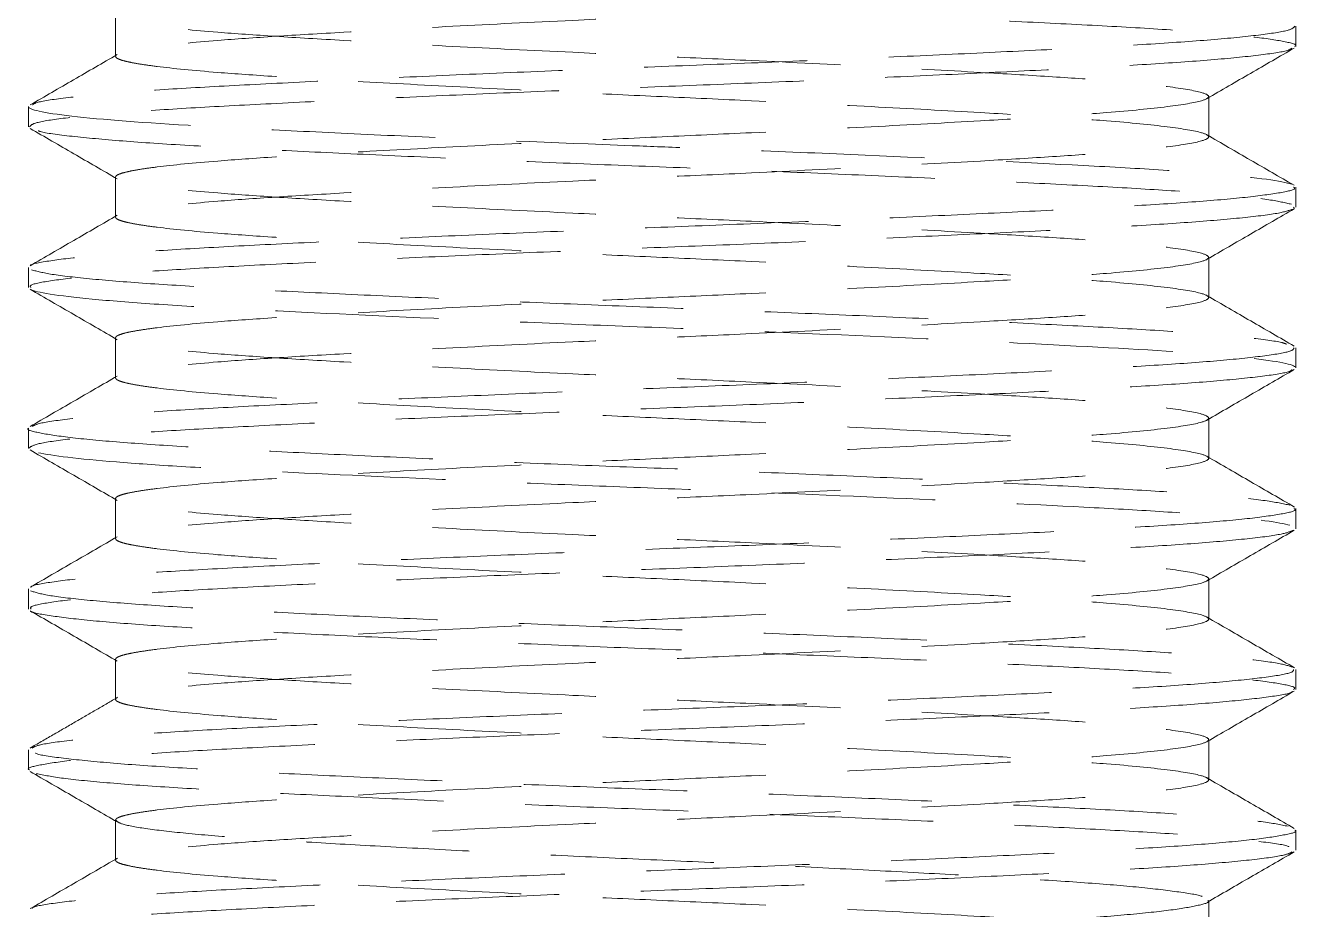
# Model space of a CAD drawing. Header units: millimetres. Extents: x 18 to 361, y 95 to 272.
# Drawn here: x 75.56 to 85.45, y 162.02 to 168.89 of the extents above; entities that cross this region are included whole.
import ezdxf

# ---------------------------------------------------------------- set-up
doc = ezdxf.new("R2010")
doc.units = ezdxf.units.MM
doc.linetypes.add('HIDDEN', pattern=[1.905, 1.27, -0.635])

msp = doc.modelspace()

# ---------------------------------------------------------------- linework, layer by layer
at = {"color": 7, "linetype": 'HIDDEN', "lineweight": 18}
for p, q in [((76.2614, 168.964), (76.2614, 168.6515)), ((85.438, 168.7296), (85.438, 168.8859)), ((84.7614, 168.0265), (84.7614, 168.339)), ((75.5848, 168.2609), (75.5848, 168.1047)), ((76.2614, 167.714), (76.2614, 167.4015)), ((85.438, 167.4798), (85.438, 167.636)), ((85.4213, 167.4798), (85.4296, 167.4685)), ((84.7614, 166.7765), (84.7614, 167.089)), ((75.5848, 167.011), (75.5848, 166.8548)), ((76.2614, 166.464), (76.2614, 166.1515)), ((85.438, 166.2298), (85.438, 166.386)), ((84.7614, 165.5265), (84.7614, 165.839)), ((75.5848, 165.7609), (75.5848, 165.6046)), ((76.2614, 165.214), (76.2614, 164.9015)), ((85.438, 164.9795), (85.438, 165.1358)), ((75.5848, 164.5108), (75.5848, 164.3545)), ((84.7614, 164.2765), (84.7614, 164.589)), ((76.2614, 163.964), (76.2614, 163.6515)), ((85.438, 163.7295), (85.438, 163.8858)), ((84.7614, 163.0265), (84.7614, 163.339)), ((75.5848, 163.2609), (75.5848, 163.1046)), ((76.2614, 162.714), (76.2614, 162.4015)), ((85.438, 162.4797), (85.438, 162.6359)), ((84.7614, 161.7765), (84.7614, 162.0891))]:
    msp.add_line(p, q, dxfattribs=at)
for points, knots in [([(76.2614, 169.9015), (76.2623, 169.8985), (76.2644, 169.892), (76.2824, 169.8814), (76.317, 169.8691), (76.375, 169.8553), (76.4619, 169.8399), (76.6509, 169.8136), (76.9812, 169.7811), (77.4927, 169.7453), (78.0958, 169.7094), (78.8707, 169.6671), (79.7233, 169.6249), (80.5114, 169.589), (81.2996, 169.5532), (82.1521, 169.5109), (82.9271, 169.4686), (83.5301, 169.4328), (84.0417, 169.3969), (84.4724, 169.3546), (84.7158, 169.3124), (84.7805, 169.2765), (84.7158, 169.2407), (84.4724, 169.1984), (84.0417, 169.1561), (83.5301, 169.1203), (82.9271, 169.0844), (82.1521, 169.0421), (81.2996, 168.9999), (80.5114, 168.964), (79.7233, 168.9282), (78.8707, 168.8859), (78.0958, 168.8436), (77.4927, 168.8078), (76.9812, 168.7719), (76.6239, 168.7368), (76.4128, 168.7058), (76.3159, 168.6845), (76.2687, 168.6667), (76.2637, 168.6562), (76.2614, 168.6515)], [0, 0, 0, 0, 0.007563, 0.016274, 0.026132, 0.037136, 0.049287, 0.062585, 0.098968, 0.125074, 0.15118, 0.187563, 0.223946, 0.250052, 0.276158, 0.312541, 0.348923, 0.37503, 0.401136, 0.437519, 0.473901, 0.500008, 0.526114, 0.562497, 0.598879, 0.624986, 0.651092, 0.687474, 0.723857, 0.749963, 0.77607, 0.812452, 0.848835, 0.874941, 0.901048, 0.93743, 0.95694, 0.973873, 0.988226, 1, 1, 1, 1]), ([(75.6112, 169.3415), (75.6122, 169.3384), (75.6171, 169.324), (75.7791, 169.2966), (76.099, 169.2603), (76.5672, 169.2243), (77.151, 169.1911), (77.8399, 169.1565), (78.6185, 169.1202), (79.457, 169.0839), (80.321, 169.0492), (81.1892, 169.016), (82.0418, 168.9801), (82.8515, 168.9437), (83.5816, 168.908), (84.2137, 168.8749), (84.7326, 168.8399), (85.1275, 168.8036), (85.3602, 168.7674), (85.4574, 168.7433), (85.4332, 168.7308), (85.4308, 168.7296)], [0, 0, 0, 0, 0.01579, 0.073485, 0.131689, 0.18948, 0.246071, 0.303252, 0.361343, 0.419431, 0.476604, 0.5332, 0.590996, 0.6492, 0.706889, 0.763405, 0.820731, 0.878867, 0.936898, 0.993916, 1, 1, 1, 1]), ([(76.2614, 167.714), (76.2623, 167.717), (76.2644, 167.7235), (76.2824, 167.7342), (76.317, 167.7464), (76.375, 167.7602), (76.4619, 167.7756), (76.6509, 167.802), (76.9812, 167.8344), (77.4927, 167.8703), (78.0958, 167.9061), (78.8707, 167.9484), (79.7233, 167.9907), (80.5114, 168.0265), (81.2996, 168.0624), (82.1521, 168.1046), (82.9271, 168.1469), (83.5301, 168.1828), (84.0417, 168.2186), (84.4724, 168.2609), (84.7158, 168.3032), (84.7805, 168.339), (84.7158, 168.3749), (84.4724, 168.4171), (84.0417, 168.4594), (83.5301, 168.4953), (82.9271, 168.5311), (82.1521, 168.5734), (81.2996, 168.6157), (80.5114, 168.6515), (79.7233, 168.6874), (78.8707, 168.7296), (78.0958, 168.7719), (77.4927, 168.8078), (76.9812, 168.8436), (76.6239, 168.8787), (76.4128, 168.9097), (76.3159, 168.9311), (76.2687, 168.9489), (76.2637, 168.9593), (76.2614, 168.964)], [0, 0, 0, 0, 0.007563, 0.016274, 0.026132, 0.037136, 0.049287, 0.062585, 0.098968, 0.125074, 0.15118, 0.187563, 0.223946, 0.250052, 0.276158, 0.312541, 0.348923, 0.37503, 0.401136, 0.437519, 0.473901, 0.500008, 0.526114, 0.562497, 0.598879, 0.624986, 0.651092, 0.687474, 0.723857, 0.749963, 0.77607, 0.812452, 0.848835, 0.874941, 0.901048, 0.93743, 0.95694, 0.973873, 0.988226, 1, 1, 1, 1]), ([(85.4308, 168.8858), (85.4222, 168.8759), (85.4036, 168.8546), (85.1882, 168.8198), (84.8299, 168.7834), (84.3356, 168.7479), (83.7269, 168.715), (83.0167, 168.6797), (82.2215, 168.6433), (81.375, 168.6071), (80.5084, 168.5733), (79.6419, 168.5394), (78.7956, 168.5032), (78.0009, 168.4669), (77.2913, 168.4316), (76.6836, 168.3987), (76.1892, 168.3631), (75.8353, 168.3268), (75.6394, 168.2966), (75.6209, 168.2797), (75.6149, 168.2741)], [0, 0, 0, 0, 0.0506, 0.108493, 0.166691, 0.224273, 0.280758, 0.338224, 0.396401, 0.454369, 0.511228, 0.568097, 0.62607, 0.684245, 0.741703, 0.798189, 0.855778, 0.913978, 0.971866, 1, 1, 1, 1]), ([(85.4079, 168.7164), (85.4017, 168.7108), (85.3827, 168.6938), (85.1856, 168.6635), (84.8306, 168.6272), (84.3354, 168.5916), (83.727, 168.5587), (83.0167, 168.5234), (82.2215, 168.4871), (81.375, 168.4509), (80.5084, 168.417), (79.6419, 168.3832), (78.7956, 168.347), (78.0009, 168.3106), (77.2913, 168.2754), (76.6834, 168.2424), (76.1899, 168.2069), (75.8327, 168.1705), (75.6186, 168.1358), (75.6007, 168.1146), (75.5924, 168.1048)], [0, 0, 0, 0, 0.028505, 0.0864, 0.1446, 0.202184, 0.258671, 0.316139, 0.374318, 0.432287, 0.489148, 0.546019, 0.603993, 0.66217, 0.71963, 0.776118, 0.833709, 0.891911, 0.9498, 1, 1, 1, 1]), ([(76.2738, 168.6661), (76.1609, 168.6007), (75.935, 168.47), (75.7091, 168.3392), (75.5961, 168.2739)], [0, 0, 0, 0, 0.499955, 1, 1, 1, 1]), ([(84.7483, 168.324), (84.8612, 168.3893), (85.0873, 168.5203), (85.3134, 168.6511), (85.4267, 168.7167)], [0, 0, 0, 0, 0.4991232, 1, 1, 1, 1]), ([(76.2614, 168.6515), (76.2623, 168.6485), (76.2644, 168.642), (76.2824, 168.6314), (76.317, 168.6191), (76.375, 168.6053), (76.4619, 168.5899), (76.6509, 168.5636), (76.9812, 168.5311), (77.4927, 168.4953), (78.0958, 168.4594), (78.8707, 168.4171), (79.7233, 168.3749), (80.5114, 168.339), (81.2996, 168.3032), (82.1521, 168.2609), (82.9271, 168.2186), (83.5301, 168.1828), (84.0417, 168.1469), (84.4724, 168.1046), (84.7158, 168.0624), (84.7805, 168.0265), (84.7158, 167.9907), (84.4724, 167.9484), (84.0417, 167.9061), (83.5301, 167.8703), (82.9271, 167.8344), (82.1521, 167.7921), (81.2996, 167.7499), (80.5114, 167.714), (79.7233, 167.6782), (78.8707, 167.6359), (78.0958, 167.5936), (77.4927, 167.5578), (76.9812, 167.5219), (76.6239, 167.4868), (76.4128, 167.4558), (76.3159, 167.4345), (76.2687, 167.4167), (76.2637, 167.4062), (76.2614, 167.4015)], [0, 0, 0, 0, 0.0075635, 0.0162741, 0.0261316, 0.0371361, 0.0492873, 0.0625851, 0.0989677, 0.125074, 0.1511804, 0.187563, 0.2239455, 0.2500519, 0.2761583, 0.3125408, 0.3489234, 0.3750298, 0.4011361, 0.4375187, 0.4739013, 0.5000077, 0.526114, 0.5624966, 0.5988792, 0.6249855, 0.6510919, 0.6874745, 0.7238571, 0.7499634, 0.7760698, 0.8124524, 0.8488349, 0.8749413, 0.9010476, 0.9374302, 0.9569402, 0.9738725, 0.9882261, 1, 1, 1, 1]), ([(75.5858, 168.2571), (75.5977, 168.2339), (75.7249, 168.208), (76.2067, 168.1562), (76.5601, 168.1304), (77.1904, 168.0956), (77.4221, 168.0837), (77.9267, 168.0588), (78.1985, 168.0459), (79.0522, 168.0071), (79.6724, 167.9811), (80.4295, 167.9515), (80.5792, 167.9458), (80.8819, 167.934), (81.0342, 167.928), (81.4908, 167.9095), (81.795, 167.8967), (82.6816, 167.858), (83.2361, 167.8318), (83.9332, 167.7957), (84.1428, 167.7844), (84.5285, 167.7601), (84.7017, 167.7475), (85.1447, 167.7089), (85.3348, 167.6825), (85.4053, 167.6581)], [0, 0, 0, 0, 0.125, 0.125, 0.25, 0.25, 0.3125, 0.3125, 0.375, 0.375, 0.5, 0.5, 0.53125, 0.53125, 0.5625, 0.5625, 0.625, 0.625, 0.75, 0.75, 0.8125, 0.8125, 0.875, 0.875, 1, 1, 1, 1]), ([(75.5961, 168.0917), (75.7094, 168.0261), (75.9356, 167.8953), (76.1617, 167.7643), (76.2745, 167.699)], [0, 0, 0, 0, 0.500877, 1, 1, 1, 1]), ([(75.6603, 168.0733), (75.6656, 168.0711), (75.6986, 168.0572), (75.9086, 168.0304), (76.2905, 167.9941), (76.8139, 167.9591), (77.4457, 167.9261), (78.1767, 167.8903), (78.9868, 167.854), (79.8396, 167.818), (80.7079, 167.7848), (81.5717, 167.7502), (82.4099, 167.7139), (83.1881, 167.6776), (83.876, 167.643), (84.4603, 167.6097), (84.9228, 167.5738), (85.2598, 167.5373), (85.3569, 167.5136), (85.4053, 167.5019)], [0, 0, 0, 0, 0.01189, 0.074146, 0.136509, 0.197996, 0.258627, 0.320519, 0.382958, 0.444952, 0.505659, 0.567001, 0.629318, 0.691631, 0.752962, 0.813676, 0.875678, 0.938116, 1, 1, 1, 1]), ([(85.4249, 167.6499), (85.3118, 167.7153), (85.0857, 167.8461), (84.8597, 167.977), (84.7467, 168.0425)], [0, 0, 0, 0, 0.500064, 1, 1, 1, 1]), ([(76.2614, 166.464), (76.2623, 166.467), (76.2644, 166.4735), (76.2824, 166.4842), (76.317, 166.4964), (76.375, 166.5102), (76.4619, 166.5256), (76.6509, 166.552), (76.9812, 166.5844), (77.4927, 166.6203), (78.0958, 166.6561), (78.8707, 166.6984), (79.7233, 166.7407), (80.5114, 166.7765), (81.2996, 166.8124), (82.1521, 166.8546), (82.9271, 166.8969), (83.5301, 166.9328), (84.0417, 166.9686), (84.4724, 167.0109), (84.7158, 167.0532), (84.7805, 167.089), (84.7158, 167.1249), (84.4724, 167.1671), (84.0417, 167.2094), (83.5301, 167.2453), (82.9271, 167.2811), (82.1521, 167.3234), (81.2996, 167.3657), (80.5114, 167.4015), (79.7233, 167.4374), (78.8707, 167.4796), (78.0958, 167.5219), (77.4927, 167.5578), (76.9812, 167.5936), (76.6239, 167.6287), (76.4128, 167.6597), (76.3159, 167.6811), (76.2687, 167.6989), (76.2637, 167.7093), (76.2614, 167.714)], [0, 0, 0, 0, 0.007563, 0.016274, 0.026132, 0.037136, 0.049287, 0.062585, 0.098968, 0.125074, 0.15118, 0.187563, 0.223946, 0.250052, 0.276158, 0.312541, 0.348923, 0.37503, 0.401136, 0.437519, 0.473901, 0.500008, 0.526114, 0.562497, 0.598879, 0.624986, 0.651092, 0.687474, 0.723857, 0.749963, 0.77607, 0.812452, 0.848835, 0.874941, 0.901048, 0.93743, 0.95694, 0.973873, 0.988226, 1, 1, 1, 1]), ([(85.4213, 167.6361), (85.426, 167.6323), (85.4443, 167.6173), (85.3207, 167.5899), (85.0492, 167.5536), (84.6242, 167.5173), (84.078, 167.4831), (83.4222, 167.4496), (82.6715, 167.4135), (81.8485, 167.3771), (80.9905, 167.3416), (80.1215, 167.3087), (79.2613, 167.2734), (78.4331, 167.237), (77.6734, 167.2009), (77.0072, 167.167), (76.4495, 167.1331), (76.0096, 167.0969), (75.7281, 167.0606), (75.5951, 167.0363), (75.5994, 167.0244), (75.5996, 167.0239)], [0, 0, 0, 0, 0.019175, 0.076494, 0.134623, 0.192644, 0.249653, 0.306357, 0.364236, 0.42242, 0.479987, 0.536458, 0.593911, 0.652074, 0.710027, 0.76687, 0.823726, 0.881685, 0.939846, 0.997288, 1, 1, 1, 1]), ([(85.4228, 167.4666), (85.3926, 167.4557), (85.33, 167.4331), (85.0453, 167.3973), (84.6253, 167.3611), (84.0778, 167.3268), (83.4223, 167.2933), (82.6715, 167.2572), (81.8485, 167.2209), (80.9905, 167.1854), (80.1215, 167.1524), (79.2614, 167.1171), (78.4331, 167.0808), (77.6734, 167.0446), (77.0073, 167.0108), (76.4492, 166.9769), (76.0111, 166.9407), (75.7229, 166.9043), (75.5852, 166.8756), (75.599, 166.8596), (75.6031, 166.8548)], [0, 0, 0, 0, 0.054269, 0.112422, 0.170468, 0.2275, 0.284228, 0.342131, 0.400339, 0.45793, 0.514424, 0.571901, 0.630088, 0.688065, 0.744932, 0.801812, 0.859795, 0.917979, 0.975446, 1, 1, 1, 1]), ([(76.2746, 167.4166), (76.1616, 167.3512), (75.9355, 167.2202), (75.7093, 167.0893), (75.5962, 167.0239)], [0, 0, 0, 0, 0.499926, 1, 1, 1, 1]), ([(76.2614, 167.4015), (76.2623, 167.3985), (76.2644, 167.392), (76.2824, 167.3814), (76.317, 167.3691), (76.375, 167.3553), (76.4619, 167.3399), (76.6509, 167.3136), (76.9812, 167.2811), (77.4927, 167.2453), (78.0958, 167.2094), (78.8707, 167.1671), (79.7233, 167.1249), (80.5114, 167.089), (81.2996, 167.0532), (82.1521, 167.0109), (82.9271, 166.9686), (83.5301, 166.9328), (84.0417, 166.8969), (84.4724, 166.8546), (84.7158, 166.8124), (84.7805, 166.7765), (84.7158, 166.7407), (84.4724, 166.6984), (84.0417, 166.6561), (83.5301, 166.6203), (82.9271, 166.5844), (82.1521, 166.5421), (81.2996, 166.4999), (80.5114, 166.464), (79.7233, 166.4282), (78.8707, 166.3859), (78.0958, 166.3436), (77.4927, 166.3078), (76.9812, 166.2719), (76.6239, 166.2368), (76.4128, 166.2058), (76.3159, 166.1845), (76.2687, 166.1667), (76.2637, 166.1562), (76.2614, 166.1515)], [0, 0, 0, 0, 0.007563, 0.016274, 0.026132, 0.037136, 0.049287, 0.062585, 0.098968, 0.125074, 0.15118, 0.187563, 0.223946, 0.250052, 0.276158, 0.312541, 0.348923, 0.37503, 0.401136, 0.437519, 0.473901, 0.500008, 0.526114, 0.562497, 0.598879, 0.624986, 0.651092, 0.687474, 0.723857, 0.749963, 0.77607, 0.812452, 0.848835, 0.874941, 0.901048, 0.93743, 0.95694, 0.973873, 0.988226, 1, 1, 1, 1]), ([(84.7483, 167.074), (84.8611, 167.1393), (85.0872, 167.2702), (85.3134, 167.4011), (85.4267, 167.4667)], [0, 0, 0, 0, 0.49892, 1, 1, 1, 1]), ([(75.6081, 166.9922), (75.6512, 166.9805), (75.7378, 166.957), (76.0597, 166.9205), (76.5091, 166.8844), (77.0819, 166.8509), (77.7597, 166.8166), (78.5296, 166.7804), (79.3635, 166.7441), (80.2257, 166.7091), (81.0945, 166.6761), (81.9498, 166.6403), (82.766, 166.6039), (83.5063, 166.568), (84.1491, 166.5348), (84.6839, 166.5001), (85.0826, 166.4639), (85.3137, 166.4349), (85.3556, 166.4189), (85.3669, 166.4146)], [0, 0, 0, 0, 0.061099, 0.122845, 0.184259, 0.244422, 0.304932, 0.36651, 0.428192, 0.489007, 0.548977, 0.610196, 0.671953, 0.733271, 0.793314, 0.853989, 0.915627, 0.97726, 1, 1, 1, 1]), ([(75.5961, 166.8417), (75.7095, 166.7761), (75.9356, 166.6452), (76.1617, 166.5143), (76.2745, 166.449)], [0, 0, 0, 0, 0.50108, 1, 1, 1, 1]), ([(75.6081, 166.836), (75.6675, 166.8117), (75.8459, 166.7854), (76.2741, 166.7468), (76.4428, 166.734), (76.8208, 166.7096), (77.0272, 166.6982), (77.7115, 166.6625), (78.2592, 166.6363), (79.1407, 166.5975), (79.4439, 166.5847), (80.0525, 166.5599), (80.3551, 166.5482), (81.2612, 166.5131), (81.883, 166.4872), (83.0309, 166.4354), (83.5542, 166.4097), (84.4081, 166.3636), (84.7699, 166.338), (85.2728, 166.2863), (85.4118, 166.2603), (85.4345, 166.2368)], [0, 0, 0, 0, 0.125, 0.125, 0.1875, 0.1875, 0.25, 0.25, 0.375, 0.375, 0.4375, 0.4375, 0.5, 0.5, 0.625, 0.625, 0.75, 0.75, 0.875, 0.875, 1, 1, 1, 1]), ([(85.4272, 166.3986), (85.3141, 166.464), (85.088, 166.5948), (84.862, 166.7257), (84.749, 166.7912)], [0, 0, 0, 0, 0.5000644, 1, 1, 1, 1]), ([(76.2614, 165.214), (76.2623, 165.217), (76.2644, 165.2235), (76.2824, 165.2342), (76.317, 165.2464), (76.375, 165.2602), (76.4619, 165.2756), (76.6509, 165.302), (76.9812, 165.3344), (77.4927, 165.3703), (78.0958, 165.4061), (78.8707, 165.4484), (79.7233, 165.4907), (80.5114, 165.5265), (81.2996, 165.5624), (82.1521, 165.6046), (82.9271, 165.6469), (83.5301, 165.6828), (84.0417, 165.7186), (84.4724, 165.7609), (84.7158, 165.8032), (84.7805, 165.839), (84.7158, 165.8749), (84.4724, 165.9171), (84.0417, 165.9594), (83.5301, 165.9953), (82.9271, 166.0311), (82.1521, 166.0734), (81.2996, 166.1157), (80.5114, 166.1515), (79.7233, 166.1874), (78.8707, 166.2296), (78.0958, 166.2719), (77.4927, 166.3078), (76.9812, 166.3436), (76.6239, 166.3787), (76.4128, 166.4097), (76.3159, 166.4311), (76.2687, 166.4489), (76.2637, 166.4593), (76.2614, 166.464)], [0, 0, 0, 0, 0.007563, 0.016274, 0.026132, 0.037136, 0.049287, 0.062585, 0.098968, 0.125074, 0.15118, 0.187563, 0.223946, 0.250052, 0.276158, 0.312541, 0.348923, 0.37503, 0.401136, 0.437519, 0.473901, 0.500008, 0.526114, 0.562497, 0.598879, 0.624986, 0.651092, 0.687474, 0.723857, 0.749963, 0.77607, 0.812452, 0.848835, 0.874941, 0.901048, 0.93743, 0.95694, 0.973873, 0.988226, 1, 1, 1, 1]), ([(85.4255, 166.3859), (85.4217, 166.3772), (85.413, 166.3572), (85.2183, 166.3238), (84.8765, 166.2874), (84.3955, 166.2516), (83.7989, 166.2186), (83.0991, 166.1836), (82.3118, 166.1473), (81.469, 166.1111), (80.6036, 166.0768), (79.7361, 166.0433), (78.8866, 166.0072), (78.0843, 165.9708), (77.3644, 165.9353), (76.7449, 165.9024), (76.2374, 165.8671), (75.8668, 165.8308), (75.6513, 165.7992), (75.6241, 165.7809), (75.614, 165.7741)], [0, 0, 0, 0, 0.044557, 0.10234, 0.16053, 0.218202, 0.274703, 0.332017, 0.390139, 0.448154, 0.505155, 0.561853, 0.619727, 0.677904, 0.735463, 0.791928, 0.849375, 0.907532, 0.965477, 1, 1, 1, 1]), ([(85.4088, 166.2164), (85.4057, 166.2121), (85.3943, 166.1964), (85.2153, 166.1675), (84.8773, 166.1311), (84.3953, 166.0954), (83.7989, 166.0624), (83.0991, 166.0274), (82.3118, 165.991), (81.469, 165.9548), (80.6036, 165.9206), (79.7361, 165.887), (78.8866, 165.851), (78.0843, 165.8146), (77.3645, 165.7791), (76.7447, 165.7461), (76.238, 165.7109), (75.8646, 165.6745), (75.6282, 165.6384), (75.5994, 165.6158), (75.5852, 165.6046)], [0, 0, 0, 0, 0.022222, 0.080024, 0.138231, 0.195922, 0.25244, 0.309772, 0.367912, 0.425945, 0.482964, 0.53968, 0.597572, 0.655767, 0.713345, 0.769827, 0.827292, 0.885467, 0.943431, 1, 1, 1, 1]), ([(84.7483, 165.824), (84.8611, 165.8893), (85.0872, 166.0202), (85.3133, 166.1511), (85.4267, 166.2167)], [0, 0, 0, 0, 0.498716, 1, 1, 1, 1]), ([(76.2744, 166.1665), (76.1614, 166.101), (75.9353, 165.9701), (75.7091, 165.8392), (75.596, 165.7738)], [0, 0, 0, 0, 0.4999282, 1, 1, 1, 1]), ([(76.2614, 166.1515), (76.2623, 166.1485), (76.2644, 166.142), (76.2824, 166.1314), (76.317, 166.1191), (76.375, 166.1053), (76.4619, 166.0899), (76.6509, 166.0636), (76.9812, 166.0311), (77.4927, 165.9953), (78.0958, 165.9594), (78.8707, 165.9171), (79.7233, 165.8749), (80.5114, 165.839), (81.2996, 165.8032), (82.1521, 165.7609), (82.9271, 165.7186), (83.5301, 165.6828), (84.0417, 165.6469), (84.4724, 165.6046), (84.7158, 165.5624), (84.7805, 165.5265), (84.7158, 165.4907), (84.4724, 165.4484), (84.0417, 165.4061), (83.5301, 165.3703), (82.9271, 165.3344), (82.1521, 165.2921), (81.2996, 165.2499), (80.5114, 165.214), (79.7233, 165.1782), (78.8707, 165.1359), (78.0958, 165.0936), (77.4927, 165.0578), (76.9812, 165.0219), (76.6239, 164.9868), (76.4128, 164.9558), (76.3159, 164.9345), (76.2687, 164.9167), (76.2637, 164.9062), (76.2614, 164.9015)], [0, 0, 0, 0, 0.007563, 0.016274, 0.026132, 0.037136, 0.049287, 0.062585, 0.098968, 0.125074, 0.15118, 0.187563, 0.223946, 0.250052, 0.276158, 0.312541, 0.348923, 0.37503, 0.401136, 0.437519, 0.473901, 0.500008, 0.526114, 0.562497, 0.598879, 0.624986, 0.651092, 0.687474, 0.723857, 0.749963, 0.77607, 0.812452, 0.848835, 0.874941, 0.901048, 0.93743, 0.95694, 0.973873, 0.988226, 1, 1, 1, 1]), ([(75.5852, 165.7609), (75.5851, 165.7608), (75.5601, 165.7495), (75.6481, 165.7269), (75.8626, 165.6907), (76.244, 165.6543), (76.7503, 165.6191), (77.3716, 165.5861), (78.0922, 165.5506), (78.8952, 165.5142), (79.745, 165.4781), (80.6126, 165.4447), (81.4779, 165.4104), (82.3203, 165.3741), (83.1069, 165.3378), (83.8054, 165.3028), (84.4018, 165.2698), (84.8782, 165.2341), (85.2311, 165.1975), (85.3395, 165.1738), (85.3935, 165.1619)], [0, 0, 0, 0, 0.000257, 0.058386, 0.117641, 0.177101, 0.235828, 0.293563, 0.352427, 0.411913, 0.471079, 0.52904, 0.587337, 0.646662, 0.706087, 0.764675, 0.822451, 0.88143, 0.940927, 1, 1, 1, 1]), ([(75.5961, 165.5917), (75.7095, 165.5261), (75.9357, 165.3952), (76.1618, 165.2643), (76.2745, 165.199)], [0, 0, 0, 0, 0.501284, 1, 1, 1, 1]), ([(75.6607, 165.5705), (75.7622, 165.547), (75.9702, 165.5221), (76.4159, 165.486), (76.5861, 165.4743), (76.9595, 165.4517), (77.161, 165.4411), (77.8277, 165.4069), (78.3499, 165.3822), (79.1829, 165.3458), (79.4684, 165.3337), (80.0412, 165.3104), (80.3266, 165.2993), (81.1781, 165.2664), (81.7629, 165.2422), (82.8576, 165.1935), (83.3654, 165.1691), (84.005, 165.1355), (84.199, 165.1249), (84.5565, 165.1019), (84.7175, 165.0899), (85.1324, 165.0536), (85.3159, 165.0288), (85.3935, 165.0057)], [0, 0, 0, 0, 0.125, 0.125, 0.1875, 0.1875, 0.25, 0.25, 0.375, 0.375, 0.4375, 0.4375, 0.5, 0.5, 0.625, 0.625, 0.75, 0.75, 0.8125, 0.8125, 0.875, 0.875, 1, 1, 1, 1]), ([(85.4284, 165.1478), (85.3153, 165.2133), (85.0892, 165.3441), (84.863, 165.4751), (84.75, 165.5406)], [0, 0, 0, 0, 0.500073, 1, 1, 1, 1]), ([(76.2614, 163.964), (76.2623, 163.967), (76.2644, 163.9735), (76.2824, 163.9842), (76.317, 163.9964), (76.375, 164.0102), (76.4619, 164.0256), (76.6509, 164.052), (76.9812, 164.0844), (77.4927, 164.1203), (78.0958, 164.1561), (78.8707, 164.1984), (79.7233, 164.2407), (80.5114, 164.2765), (81.2996, 164.3124), (82.1521, 164.3546), (82.9271, 164.3969), (83.5301, 164.4328), (84.0417, 164.4686), (84.4724, 164.5109), (84.7158, 164.5532), (84.7805, 164.589), (84.7158, 164.6249), (84.4724, 164.6671), (84.0417, 164.7094), (83.5301, 164.7453), (82.9271, 164.7811), (82.1521, 164.8234), (81.2996, 164.8657), (80.5114, 164.9015), (79.7233, 164.9374), (78.8707, 164.9796), (78.0958, 165.0219), (77.4927, 165.0578), (76.9812, 165.0936), (76.6239, 165.1287), (76.4128, 165.1597), (76.3159, 165.1811), (76.2687, 165.1989), (76.2637, 165.2093), (76.2614, 165.214)], [0, 0, 0, 0, 0.0075635, 0.0162741, 0.0261316, 0.0371361, 0.0492873, 0.0625851, 0.0989677, 0.125074, 0.1511804, 0.187563, 0.2239455, 0.2500519, 0.2761583, 0.3125408, 0.3489234, 0.3750298, 0.4011361, 0.4375187, 0.4739013, 0.5000077, 0.526114, 0.5624966, 0.5988792, 0.6249855, 0.6510919, 0.6874745, 0.7238571, 0.7499634, 0.7760698, 0.8124524, 0.8488349, 0.8749413, 0.9010476, 0.9374302, 0.9569402, 0.9738725, 0.9882261, 1, 1, 1, 1]), ([(85.4251, 165.1359), (85.429, 165.1334), (85.4507, 165.1196), (85.3406, 165.0939), (85.0875, 165.0576), (84.6768, 165.0213), (84.1435, 164.9867), (83.4989, 164.9534), (82.7579, 164.9175), (81.9411, 164.8811), (81.0855, 164.8454), (80.2167, 164.8123), (79.3546, 164.7774), (78.5212, 164.741), (77.7522, 164.7048), (77.0751, 164.6705), (76.5049, 164.637), (76.0514, 164.6009), (75.7513, 164.5646), (75.6056, 164.5388), (75.6061, 164.5258), (75.6061, 164.5241)], [0, 0, 0, 0, 0.012587, 0.069803, 0.127927, 0.186046, 0.243247, 0.299876, 0.357706, 0.415941, 0.473659, 0.530204, 0.587565, 0.645734, 0.703794, 0.76084, 0.817584, 0.875505, 0.933728, 0.991332, 1, 1, 1, 1]), ([(76.2748, 164.9167), (76.1618, 164.8513), (75.9357, 164.7204), (75.7096, 164.5895), (75.5965, 164.524)], [0, 0, 0, 0, 0.499929, 1, 1, 1, 1]), ([(85.4163, 164.9665), (85.3937, 164.9569), (85.3438, 164.9357), (85.0826, 164.9013), (84.6781, 164.865), (84.1432, 164.8304), (83.499, 164.7972), (82.7579, 164.7612), (81.9411, 164.7249), (81.0855, 164.6891), (80.2167, 164.6561), (79.3546, 164.6211), (78.5212, 164.5848), (77.7522, 164.5485), (77.0752, 164.5143), (76.5046, 164.4808), (76.0526, 164.4447), (75.7469, 164.4083), (75.5923, 164.378), (75.6003, 164.3606), (75.6032, 164.3545)], [0, 0, 0, 0, 0.0478528, 0.1059328, 0.1640076, 0.2211655, 0.2777519, 0.3355384, 0.3937301, 0.4514044, 0.5079073, 0.5652245, 0.6233497, 0.6813667, 0.7383692, 0.7950711, 0.8529479, 0.9111275, 0.9686885, 1, 1, 1, 1]), ([(84.7483, 164.574), (84.861, 164.6393), (85.0871, 164.7702), (85.3133, 164.9011), (85.4267, 164.9667)], [0, 0, 0, 0, 0.498512, 1, 1, 1, 1]), ([(76.2614, 164.9015), (76.2623, 164.8985), (76.2644, 164.892), (76.2824, 164.8814), (76.317, 164.8691), (76.375, 164.8553), (76.4619, 164.8399), (76.6509, 164.8136), (76.9812, 164.7811), (77.4927, 164.7453), (78.0958, 164.7094), (78.8707, 164.6671), (79.7233, 164.6249), (80.5114, 164.589), (81.2996, 164.5532), (82.1521, 164.5109), (82.9271, 164.4686), (83.5301, 164.4328), (84.0417, 164.3969), (84.4724, 164.3546), (84.7158, 164.3124), (84.7805, 164.2765), (84.7158, 164.2407), (84.4724, 164.1984), (84.0417, 164.1561), (83.5301, 164.1203), (82.9271, 164.0844), (82.1521, 164.0421), (81.2996, 163.9999), (80.5114, 163.964), (79.7233, 163.9282), (78.8707, 163.8859), (78.0958, 163.8436), (77.4927, 163.8078), (76.9812, 163.7719), (76.6239, 163.7368), (76.4128, 163.7058), (76.3159, 163.6845), (76.2687, 163.6667), (76.2637, 163.6562), (76.2614, 163.6515)], [0, 0, 0, 0, 0.007563, 0.016274, 0.026132, 0.037136, 0.049287, 0.062585, 0.098968, 0.125074, 0.15118, 0.187563, 0.223946, 0.250052, 0.276158, 0.312541, 0.348923, 0.37503, 0.401136, 0.437519, 0.473901, 0.500008, 0.526114, 0.562497, 0.598879, 0.624986, 0.651092, 0.687474, 0.723857, 0.749963, 0.77607, 0.812452, 0.848835, 0.874941, 0.901048, 0.93743, 0.95694, 0.973873, 0.988226, 1, 1, 1, 1]), ([(75.5999, 164.4959), (75.6373, 164.4843), (75.7126, 164.4609), (76.0183, 164.4244), (76.4535, 164.3883), (77.0139, 164.3545), (77.6808, 164.3206), (78.4414, 164.2844), (79.2702, 164.248), (80.1305, 164.2128), (80.9995, 164.1798), (81.8573, 164.1443), (82.6797, 164.1079), (83.4296, 164.0719), (84.084, 164.0384), (84.6303, 164.0041), (85.049, 163.9679), (85.3338, 163.9318), (85.3957, 163.909), (85.426, 163.8978)], [0, 0, 0, 0, 0.058855, 0.118435, 0.177799, 0.236025, 0.29427, 0.353642, 0.41322, 0.47206, 0.529909, 0.58889, 0.648493, 0.707775, 0.765848, 0.824261, 0.883703, 0.943244, 1, 1, 1, 1]), ([(75.5961, 164.3417), (75.7096, 164.2761), (75.9357, 164.1452), (76.1618, 164.0143), (76.2745, 163.949)], [0, 0, 0, 0, 0.501488, 1, 1, 1, 1]), ([(75.6003, 164.3417), (75.6001, 164.341), (75.5961, 164.3291), (75.7302, 164.3045), (76.0135, 164.2682), (76.4547, 164.2321), (77.0135, 164.1982), (77.6808, 164.1643), (78.4414, 164.1281), (79.2702, 164.0918), (80.1305, 164.0565), (80.9995, 164.0236), (81.8573, 163.988), (82.6797, 163.9517), (83.4295, 163.9156), (84.0843, 163.8821), (84.6293, 163.8478), (85.0529, 163.8116), (85.3227, 163.7753), (85.445, 163.748), (85.4262, 163.7331), (85.4216, 163.7295)], [0, 0, 0, 0, 0.003351, 0.060803, 0.118963, 0.176913, 0.233751, 0.290608, 0.348565, 0.406722, 0.46416, 0.520631, 0.578206, 0.636389, 0.694258, 0.750947, 0.807968, 0.865993, 0.924115, 0.981419, 1, 1, 1, 1]), ([(85.4284, 163.8978), (85.3153, 163.9633), (85.0891, 164.0942), (84.8629, 164.2252), (84.7499, 164.2906)], [0, 0, 0, 0, 0.500079, 1, 1, 1, 1]), ([(76.2614, 162.714), (76.2623, 162.717), (76.2644, 162.7235), (76.2824, 162.7342), (76.317, 162.7464), (76.375, 162.7602), (76.4619, 162.7756), (76.6509, 162.802), (76.9812, 162.8344), (77.4927, 162.8703), (78.0958, 162.9061), (78.8707, 162.9484), (79.7233, 162.9907), (80.5114, 163.0265), (81.2996, 163.0624), (82.1521, 163.1046), (82.9271, 163.1469), (83.5301, 163.1828), (84.0417, 163.2186), (84.4724, 163.2609), (84.7158, 163.3032), (84.7805, 163.339), (84.7158, 163.3749), (84.4724, 163.4171), (84.0417, 163.4594), (83.5301, 163.4953), (82.9271, 163.5311), (82.1521, 163.5734), (81.2996, 163.6157), (80.5114, 163.6515), (79.7233, 163.6874), (78.8707, 163.7296), (78.0958, 163.7719), (77.4927, 163.8078), (76.9812, 163.8436), (76.6239, 163.8787), (76.4128, 163.9097), (76.3159, 163.9311), (76.2687, 163.9489), (76.2637, 163.9593), (76.2614, 163.964)], [0, 0, 0, 0, 0.007563, 0.016274, 0.026132, 0.037136, 0.049287, 0.062585, 0.098968, 0.125074, 0.15118, 0.187563, 0.223946, 0.250052, 0.276158, 0.312541, 0.348923, 0.37503, 0.401136, 0.437519, 0.473901, 0.500008, 0.526114, 0.562497, 0.598879, 0.624986, 0.651092, 0.687474, 0.723857, 0.749963, 0.77607, 0.812452, 0.848835, 0.874941, 0.901048, 0.93743, 0.95694, 0.973873, 0.988226, 1, 1, 1, 1]), ([(85.4216, 163.8857), (85.4215, 163.8783), (85.4212, 163.8596), (85.2465, 163.8278), (84.9215, 163.7914), (84.4541, 163.7555), (83.8696, 163.7222), (83.1804, 163.6876), (82.4015, 163.6513), (81.5628, 163.615), (80.6988, 163.5804), (79.8306, 163.5471), (78.9781, 163.5112), (78.1687, 163.4748), (77.4387, 163.4391), (76.8075, 163.4061), (76.287, 163.3711), (75.9003, 163.3348), (75.6639, 163.3018), (75.6267, 163.2821), (75.6113, 163.274)], [0, 0, 0, 0, 0.037915, 0.095618, 0.153828, 0.211621, 0.268214, 0.325406, 0.383504, 0.441596, 0.49877, 0.555374, 0.613179, 0.671388, 0.729079, 0.785598, 0.842934, 0.901077, 0.959111, 1, 1, 1, 1]), ([(85.4116, 163.7165), (85.4105, 163.7134), (85.4054, 163.6989), (85.2429, 163.6715), (84.9225, 163.6351), (84.4538, 163.5992), (83.8697, 163.566), (83.1804, 163.5313), (82.4015, 163.495), (81.5628, 163.4587), (80.6988, 163.4241), (79.8306, 163.3909), (78.9781, 163.355), (78.1687, 163.3186), (77.4389, 163.2828), (76.8071, 163.2498), (76.2887, 163.2148), (75.8942, 163.1785), (75.6621, 163.1422), (75.5653, 163.1182), (75.5895, 163.1057), (75.5918, 163.1046)], [0, 0, 0, 0, 0.015967, 0.073667, 0.131872, 0.189662, 0.246251, 0.303438, 0.361532, 0.41962, 0.47679, 0.53339, 0.59119, 0.649395, 0.707082, 0.763598, 0.820929, 0.879068, 0.937098, 0.994112, 1, 1, 1, 1]), ([(84.7483, 163.324), (84.861, 163.3892), (85.0871, 163.5202), (85.3132, 163.651), (85.4267, 163.7167)], [0, 0, 0, 0, 0.498307, 1, 1, 1, 1]), ([(76.2772, 163.6681), (76.2245, 163.6375), (76.1232, 163.5787), (75.9475, 163.4761), (75.7628, 163.3698), (75.6541, 163.3072), (75.5964, 163.274)], [0, 0, 0, 0, 0.255733, 0.491169, 0.729982, 1, 1, 1, 1]), ([(76.2614, 163.6515), (76.2623, 163.6485), (76.2644, 163.642), (76.2824, 163.6314), (76.317, 163.6191), (76.375, 163.6053), (76.4619, 163.5899), (76.6509, 163.5636), (76.9812, 163.5311), (77.4927, 163.4953), (78.0958, 163.4594), (78.8707, 163.4171), (79.7233, 163.3749), (80.5114, 163.339), (81.2996, 163.3032), (82.1521, 163.2609), (82.9271, 163.2186), (83.5301, 163.1828), (84.0417, 163.1469), (84.4724, 163.1046), (84.7158, 163.0624), (84.7805, 163.0265), (84.7158, 162.9907), (84.4724, 162.9484), (84.0417, 162.9061), (83.5301, 162.8703), (82.9271, 162.8344), (82.1521, 162.7921), (81.2996, 162.7499), (80.5114, 162.714), (79.7233, 162.6782), (78.8707, 162.6359), (78.0958, 162.5936), (77.4927, 162.5578), (76.9812, 162.5219), (76.6239, 162.4868), (76.4128, 162.4558), (76.3159, 162.4345), (76.2687, 162.4167), (76.2637, 162.4062), (76.2614, 162.4015)], [0, 0, 0, 0, 0.0075635, 0.0162741, 0.0261316, 0.0371361, 0.0492873, 0.0625851, 0.0989677, 0.125074, 0.1511804, 0.187563, 0.2239455, 0.2500519, 0.2761583, 0.3125408, 0.3489234, 0.3750298, 0.4011361, 0.4375187, 0.4739013, 0.5000077, 0.526114, 0.5624966, 0.5988792, 0.6249855, 0.6510919, 0.6874745, 0.7238571, 0.7499634, 0.7760698, 0.8124524, 0.8488349, 0.8749413, 0.9010476, 0.9374302, 0.9569402, 0.9738725, 0.9882261, 1, 1, 1, 1]), ([(75.6373, 163.2349), (75.6395, 163.2335), (75.6593, 163.2206), (75.8427, 163.1946), (76.1925, 163.1583), (76.6897, 163.1228), (77.2981, 163.0898), (78.0088, 163.0545), (78.8042, 163.0182), (79.6508, 162.982), (80.5174, 162.9482), (81.3839, 162.9143), (82.23, 162.8781), (83.0246, 162.8417), (83.7336, 162.8065), (84.342, 162.7735), (84.8319, 162.738), (85.2005, 162.7015), (85.3201, 162.6776), (85.3798, 162.6657)], [0, 0, 0, 0, 0.007866, 0.070215, 0.13289, 0.194897, 0.255727, 0.317618, 0.380271, 0.442696, 0.503923, 0.565172, 0.627607, 0.690256, 0.752129, 0.812962, 0.874985, 0.937662, 1, 1, 1, 1]), ([(75.5961, 163.0917), (75.7096, 163.026), (75.9358, 162.8952), (76.1619, 162.7642), (76.2745, 162.699)], [0, 0, 0, 0, 0.501693, 1, 1, 1, 1]), ([(75.6449, 163.0743), (75.7053, 163.0624), (75.8263, 163.0385), (76.1969, 163.002), (76.6885, 162.9665), (77.2984, 162.9336), (78.0087, 162.8983), (78.8042, 162.8619), (79.6508, 162.8258), (80.5174, 162.7919), (81.3839, 162.758), (82.23, 162.7219), (83.0245, 162.6855), (83.7339, 162.6502), (84.3408, 162.6173), (84.8364, 162.5817), (85.1836, 162.5455), (85.3644, 162.5199), (85.3835, 162.5074), (85.3852, 162.5063)], [0, 0, 0, 0, 0.0624828, 0.1252917, 0.1874319, 0.2483918, 0.3104151, 0.3732023, 0.4357605, 0.4971185, 0.5584992, 0.6210674, 0.6838507, 0.7458568, 0.8068192, 0.8689752, 0.9317864, 0.9942578, 1, 1, 1, 1]), ([(85.4267, 162.6489), (85.3137, 162.7142), (85.0878, 162.845), (84.862, 162.9757), (84.749, 163.0411)], [0, 0, 0, 0, 0.500045, 1, 1, 1, 1]), ([(85.4302, 162.636), (85.4328, 162.6347), (85.4568, 162.6221), (85.3586, 162.5978), (85.1241, 162.5616), (84.7278, 162.5252), (84.2077, 162.4903), (83.5745, 162.4572), (82.8434, 162.4215), (82.0331, 162.3851), (81.1803, 162.3492), (80.312, 162.316), (79.4481, 162.2813), (78.61, 162.245), (77.8322, 162.2087), (77.1443, 162.1741), (76.5617, 162.1409), (76.0947, 162.1049), (75.7769, 162.0686), (75.6171, 162.0416), (75.6124, 162.0277), (75.6115, 162.025)], [0, 0, 0, 0, 0.006686, 0.063815, 0.121949, 0.180179, 0.237588, 0.294204, 0.351999, 0.410301, 0.468186, 0.524868, 0.582151, 0.640341, 0.698525, 0.755788, 0.812482, 0.870379, 0.928681, 0.986462, 1, 1, 1, 1]), ([(84.7116, 162.1186), (84.7115, 162.1187), (84.6947, 162.1302), (84.5405, 162.1549), (84.2428, 162.1911), (83.8148, 162.2267), (83.2914, 162.2596), (82.6794, 162.2949), (81.994, 162.3312), (81.2641, 162.3674), (80.5166, 162.4013), (79.769, 162.4351), (79.0387, 162.4713), (78.3524, 162.5077), (77.7395, 162.543), (77.2141, 162.5759), (76.7874, 162.6114), (76.4772, 162.6478), (76.2931, 162.6826), (76.2715, 162.704), (76.2614, 162.714)], [0, 0, 0, 0, 0.000451, 0.059969, 0.11981, 0.179027, 0.237105, 0.296179, 0.355994, 0.415604, 0.474081, 0.532537, 0.592137, 0.651956, 0.711046, 0.769122, 0.828324, 0.888163, 0.947692, 1, 1, 1, 1]), ([(85.4116, 162.4664), (85.3956, 162.4582), (85.3571, 162.4384), (85.1182, 162.4053), (84.7294, 162.369), (84.2073, 162.334), (83.5746, 162.301), (82.8434, 162.2652), (82.0332, 162.2288), (81.1803, 162.1929), (80.312, 162.1597), (79.4482, 162.1251), (78.6101, 162.0888), (77.8322, 162.0525), (77.1444, 162.0178), (76.5615, 161.9846), (76.0958, 161.9487), (75.7729, 161.9123), (75.6006, 161.8806), (75.6013, 161.8621), (75.6016, 161.8548)], [0, 0, 0, 0, 0.04151, 0.099563, 0.157712, 0.215041, 0.271579, 0.329294, 0.387515, 0.445319, 0.501922, 0.559126, 0.617235, 0.675338, 0.732522, 0.789138, 0.846954, 0.905175, 0.962876, 1, 1, 1, 1]), ([(84.7483, 162.074), (84.8609, 162.1392), (85.087, 162.2702), (85.3132, 162.401), (85.4267, 162.4667)], [0, 0, 0, 0, 0.498101, 1, 1, 1, 1]), ([(76.2761, 162.4175), (76.1631, 162.352), (75.9371, 162.2211), (75.711, 162.0903), (75.598, 162.0249)], [0, 0, 0, 0, 0.499936, 1, 1, 1, 1]), ([(76.2614, 162.4015), (76.2623, 162.3985), (76.2644, 162.392), (76.2824, 162.3814), (76.317, 162.3691), (76.375, 162.3553), (76.4619, 162.3399), (76.6509, 162.3136), (76.9812, 162.2811), (77.4927, 162.2453), (78.0958, 162.2094), (78.8707, 162.1671), (79.7233, 162.1249), (80.5114, 162.089), (81.2996, 162.0532), (82.1521, 162.0109), (82.9271, 161.9686), (83.5301, 161.9328), (84.0417, 161.8969), (84.4724, 161.8546), (84.7158, 161.8124), (84.7805, 161.7765), (84.7158, 161.7407), (84.4724, 161.6984), (84.0417, 161.6561), (83.5301, 161.6203), (82.9271, 161.5844), (82.1521, 161.5421), (81.2996, 161.4999), (80.5114, 161.464), (79.7233, 161.4282), (78.8707, 161.3859), (78.0958, 161.3436), (77.4927, 161.3078), (76.9812, 161.2719), (76.6239, 161.2368), (76.4128, 161.2058), (76.3159, 161.1845), (76.2687, 161.1667), (76.2637, 161.1562), (76.2614, 161.1515)], [0, 0, 0, 0, 0.0075635, 0.0162741, 0.0261316, 0.0371361, 0.0492873, 0.0625851, 0.0989677, 0.125074, 0.1511804, 0.187563, 0.2239455, 0.2500519, 0.2761583, 0.3125408, 0.3489234, 0.3750298, 0.4011361, 0.4375187, 0.4739013, 0.5000077, 0.526114, 0.5624966, 0.5988792, 0.6249855, 0.6510919, 0.6874745, 0.7238571, 0.7499634, 0.7760698, 0.8124524, 0.8488349, 0.8749413, 0.9010476, 0.9374302, 0.9569402, 0.9738725, 0.9882261, 1, 1, 1, 1]), ([(76.2614, 161.464), (76.27, 161.4733), (76.2874, 161.492), (76.4376, 161.5237), (76.7027, 161.558), (77.1038, 161.594), (77.6068, 161.6272), (78.2001, 161.6618), (78.8712, 161.6981), (79.5942, 161.7344), (80.3393, 161.7691), (81.0884, 161.8023), (81.8242, 161.8382), (82.5232, 161.8746), (83.1538, 161.9104), (83.7001, 161.9434), (84.1488, 161.9784), (84.4907, 162.0147), (84.6929, 162.0509), (84.7776, 162.0752), (84.7569, 162.0878), (84.7548, 162.0891)], [0, 0, 0, 0, 0.0460656, 0.0929779, 0.1499233, 0.2064732, 0.2618475, 0.3177779, 0.3746081, 0.4314449, 0.4873948, 0.5427567, 0.5992942, 0.6562404, 0.7126912, 0.7679888, 0.8240616, 0.8809374, 0.9377189, 0.9935176, 1, 1, 1, 1])]:
    msp.add_open_spline(points, degree=3, knots=knots, dxfattribs=at)

doc.saveas('drawing.dxf')
